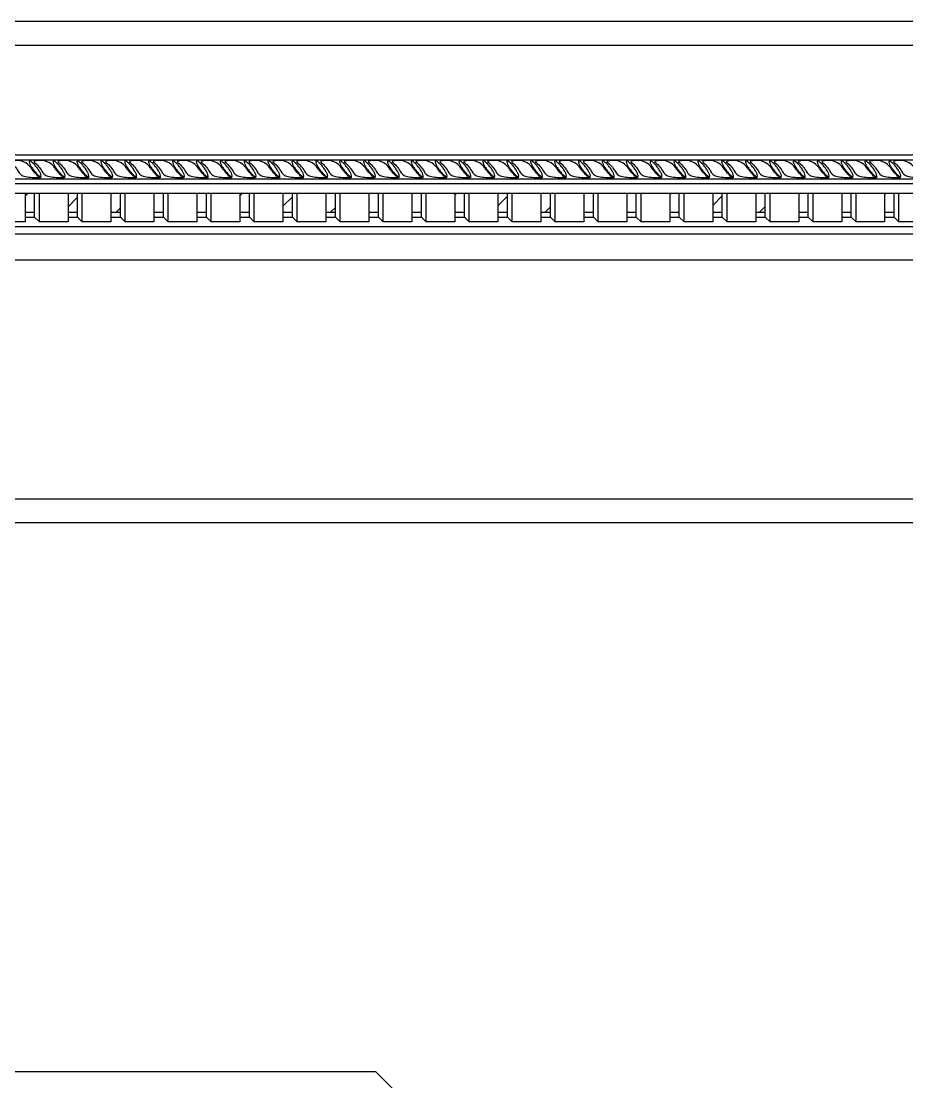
# Model space of a CAD drawing. Header units: metres. Extents: x 6109 to 10009, y 6120 to 9320.
# Drawn here: x 8414.7 to 8785.5, y 8876 to 9320.2 of the extents above; entities that cross this region are included whole.
import ezdxf

# ---------------------------------------------------------------- set-up
doc = ezdxf.new("R2010")
doc.units = ezdxf.units.M
doc.layers.add('3', color=3, linetype='Continuous')
doc.layers.add('4', color=4, linetype='Continuous')

msp = doc.modelspace()

# ---------------------------------------------------------------- hatches: boundary and pattern name
at = {"layer": '3'}
h = msp.add_hatch(dxfattribs=at)
h.set_pattern_fill('ANSI31', scale=5)
h.paths.add_polyline_path([(8420.27, 9248.21), (8416.27, 9248.21), (8416.27, 9240.21), (8420.27, 9240.21)])
h = msp.add_hatch(dxfattribs=at)
h.set_pattern_fill('ANSI31', scale=5)
h.paths.add_polyline_path([(8438.27, 9248.21), (8434.27, 9248.21), (8434.27, 9240.21), (8438.27, 9240.21)])
h = msp.add_hatch(dxfattribs=at)
h.set_pattern_fill('ANSI31', scale=5)
h.paths.add_polyline_path([(8456.27, 9248.21), (8452.27, 9248.21), (8452.27, 9240.21), (8456.27, 9240.21)])
h = msp.add_hatch(dxfattribs=at)
h.set_pattern_fill('ANSI31', scale=5)
h.paths.add_polyline_path([(8474.27, 9248.21), (8470.27, 9248.21), (8470.27, 9240.21), (8474.27, 9240.21)])
h = msp.add_hatch(dxfattribs=at)
h.set_pattern_fill('ANSI31', scale=5)
h.paths.add_polyline_path([(8492.27, 9248.21), (8488.27, 9248.21), (8488.27, 9240.21), (8492.27, 9240.21)])
h = msp.add_hatch(dxfattribs=at)
h.set_pattern_fill('ANSI31', scale=5)
h.paths.add_polyline_path([(8510.27, 9248.21), (8506.27, 9248.21), (8506.27, 9240.21), (8510.27, 9240.21)])
h = msp.add_hatch(dxfattribs=at)
h.set_pattern_fill('ANSI31', scale=5)
h.paths.add_polyline_path([(8528.27, 9248.21), (8524.27, 9248.21), (8524.27, 9240.21), (8528.27, 9240.21)])
h = msp.add_hatch(dxfattribs=at)
h.set_pattern_fill('ANSI31', scale=5)
h.paths.add_polyline_path([(8546.27, 9248.21), (8542.27, 9248.21), (8542.27, 9240.21), (8546.27, 9240.21)])
h = msp.add_hatch(dxfattribs=at)
h.set_pattern_fill('ANSI31', scale=5)
h.paths.add_polyline_path([(8564.27, 9248.21), (8560.27, 9248.21), (8560.27, 9240.21), (8564.27, 9240.21)])
h = msp.add_hatch(dxfattribs=at)
h.set_pattern_fill('ANSI31', scale=5)
h.paths.add_polyline_path([(8582.27, 9248.21), (8578.27, 9248.21), (8578.27, 9240.21), (8582.27, 9240.21)])
h = msp.add_hatch(dxfattribs=at)
h.set_pattern_fill('ANSI31', scale=5)
h.paths.add_polyline_path([(8600.27, 9248.21), (8596.27, 9248.21), (8596.27, 9240.21), (8600.27, 9240.21)])
h = msp.add_hatch(dxfattribs=at)
h.set_pattern_fill('ANSI31', scale=5)
h.paths.add_polyline_path([(8618.27, 9248.21), (8614.27, 9248.21), (8614.27, 9240.21), (8618.27, 9240.21)])
h = msp.add_hatch(dxfattribs=at)
h.set_pattern_fill('ANSI31', scale=5)
h.paths.add_polyline_path([(8636.27, 9248.21), (8632.27, 9248.21), (8632.27, 9240.21), (8636.27, 9240.21)])
h = msp.add_hatch(dxfattribs=at)
h.set_pattern_fill('ANSI31', scale=5)
h.paths.add_polyline_path([(8654.27, 9248.21), (8650.27, 9248.21), (8650.27, 9240.21), (8654.27, 9240.21)])
h = msp.add_hatch(dxfattribs=at)
h.set_pattern_fill('ANSI31', scale=5)
h.paths.add_polyline_path([(8672.27, 9248.21), (8668.27, 9248.21), (8668.27, 9240.21), (8672.27, 9240.21)])
h = msp.add_hatch(dxfattribs=at)
h.set_pattern_fill('ANSI31', scale=5)
h.paths.add_polyline_path([(8690.27, 9248.21), (8686.27, 9248.21), (8686.27, 9240.21), (8690.27, 9240.21)])
h = msp.add_hatch(dxfattribs=at)
h.set_pattern_fill('ANSI31', scale=5)
h.paths.add_polyline_path([(8708.27, 9248.21), (8704.27, 9248.21), (8704.27, 9240.21), (8708.27, 9240.21)])
h = msp.add_hatch(dxfattribs=at)
h.set_pattern_fill('ANSI31', scale=5)
h.paths.add_polyline_path([(8726.27, 9248.21), (8722.27, 9248.21), (8722.27, 9240.21), (8726.27, 9240.21)])
h = msp.add_hatch(dxfattribs=at)
h.set_pattern_fill('ANSI31', scale=5)
h.paths.add_polyline_path([(8744.27, 9248.21), (8740.27, 9248.21), (8740.27, 9240.21), (8744.27, 9240.21)])
h = msp.add_hatch(dxfattribs=at)
h.set_pattern_fill('ANSI31', scale=5)
h.paths.add_polyline_path([(8762.27, 9248.21), (8758.27, 9248.21), (8758.27, 9240.21), (8762.27, 9240.21)])
h = msp.add_hatch(dxfattribs=at)
h.set_pattern_fill('ANSI31', scale=5)
h.paths.add_polyline_path([(8780.27, 9248.21), (8776.27, 9248.21), (8776.27, 9240.21), (8780.27, 9240.21)])

# ---------------------------------------------------------------- linework, layer by layer
for p, q in [((6185.02, 9310.21), (9933.02, 9310.21)), ((6143.02, 9262.21), (9975.02, 9262.21)), ((6145.02, 9264.21), (9973.02, 9264.21)), ((6137.02, 9252.21), (9981.02, 9252.21)), ((6139.02, 9254.21), (9975.02, 9254.21)), ((6137.02, 9248.21), (9981.02, 9248.21)), ((8422.27, 9236.21), (8422.27, 9248.21)), ((8440.27, 9236.21), (8440.27, 9248.21)), ((8458.27, 9236.21), (8458.27, 9248.21)), ((8476.27, 9236.21), (8476.27, 9248.21)), ((8494.27, 9236.21), (8494.27, 9248.21)), ((8512.27, 9236.21), (8512.27, 9248.21)), ((8530.27, 9236.21), (8530.27, 9248.21)), ((8548.27, 9236.21), (8548.27, 9248.21)), ((8566.27, 9236.21), (8566.27, 9248.21)), ((8584.27, 9236.21), (8584.27, 9248.21)), ((8602.27, 9236.21), (8602.27, 9248.21)), ((8620.27, 9236.21), (8620.27, 9248.21)), ((8638.27, 9236.21), (8638.27, 9248.21)), ((8656.27, 9236.21), (8656.27, 9248.21)), ((8674.27, 9236.21), (8674.27, 9248.21)), ((8692.27, 9236.21), (8692.27, 9248.21)), ((8710.27, 9236.21), (8710.27, 9248.21)), ((8728.27, 9236.21), (8728.27, 9248.21)), ((8746.27, 9236.21), (8746.27, 9248.21)), ((8764.27, 9236.21), (8764.27, 9248.21)), ((8782.27, 9236.21), (8782.27, 9248.21)), ((8416.27, 9240.21), (8420.27, 9240.21)), ((8434.27, 9240.21), (8438.27, 9240.21)), ((8452.27, 9240.21), (8456.27, 9240.21)), ((8470.27, 9240.21), (8474.27, 9240.21)), ((8488.27, 9240.21), (8492.27, 9240.21)), ((8506.27, 9240.21), (8510.27, 9240.21)), ((8524.27, 9240.21), (8528.27, 9240.21)), ((8542.27, 9240.21), (8546.27, 9240.21)), ((8560.27, 9240.21), (8564.27, 9240.21)), ((8578.27, 9240.21), (8582.27, 9240.21)), ((8596.27, 9240.21), (8600.27, 9240.21)), ((8614.27, 9240.21), (8618.27, 9240.21)), ((8632.27, 9240.21), (8636.27, 9240.21)), ((8650.27, 9240.21), (8654.27, 9240.21)), ((8668.27, 9240.21), (8672.27, 9240.21)), ((8686.27, 9240.21), (8690.27, 9240.21)), ((8704.27, 9240.21), (8708.27, 9240.21)), ((8722.27, 9240.21), (8726.27, 9240.21)), ((8740.27, 9240.21), (8744.27, 9240.21)), ((8758.27, 9240.21), (8762.27, 9240.21)), ((8776.27, 9240.21), (8780.27, 9240.21)), ((8416.27, 9238.21), (8420.27, 9238.21)), ((8434.27, 9238.21), (8438.27, 9238.21)), ((8452.27, 9238.21), (8456.27, 9238.21)), ((8470.27, 9238.21), (8474.27, 9238.21)), ((8488.27, 9238.21), (8492.27, 9238.21)), ((8506.27, 9238.21), (8510.27, 9238.21)), ((8524.27, 9238.21), (8528.27, 9238.21)), ((8542.27, 9238.21), (8546.27, 9238.21)), ((8560.27, 9238.21), (8564.27, 9238.21)), ((8578.27, 9238.21), (8582.27, 9238.21)), ((8596.27, 9238.21), (8600.27, 9238.21)), ((8614.27, 9238.21), (8618.27, 9238.21)), ((8632.27, 9238.21), (8636.27, 9238.21)), ((8650.27, 9238.21), (8654.27, 9238.21)), ((8668.27, 9238.21), (8672.27, 9238.21)), ((8686.27, 9238.21), (8690.27, 9238.21)), ((8704.27, 9238.21), (8708.27, 9238.21)), ((8722.27, 9238.21), (8726.27, 9238.21)), ((8740.27, 9238.21), (8744.27, 9238.21)), ((8758.27, 9238.21), (8762.27, 9238.21)), ((8776.27, 9238.21), (8780.27, 9238.21)), ((6121.02, 9231.21), (9997.02, 9231.21)), ((6125.02, 9234.21), (9993.02, 9234.21))]:
    msp.add_line(p, q, dxfattribs=at)
for points in [[(8409.95, 9261.36, -0.08), (8413.37, 9257.45, 0.25), (8415.78, 9255.37, 0.08), (8421.45, 9254.76, 0.15), (8423.08, 9254.96, -0.34), (8421.32, 9255.77, -0.05), (8418.35, 9259.36, 0.31), (8409.99, 9261.44, 0.31)], [(8419.95, 9261.36, -0.08), (8423.37, 9257.45, 0.25), (8425.78, 9255.37, 0.08), (8431.45, 9254.76, 0.15), (8433.08, 9254.96, -0.34), (8431.32, 9255.77, -0.05), (8428.35, 9259.36, 0.31), (8419.99, 9261.44, 0.31)], [(8429.95, 9261.36, -0.08), (8433.37, 9257.45, 0.25), (8435.78, 9255.37, 0.08), (8441.45, 9254.76, 0.15), (8443.08, 9254.96, -0.34), (8441.32, 9255.77, -0.05), (8438.35, 9259.36, 0.31), (8429.99, 9261.44, 0.31)], [(8439.95, 9261.36, -0.08), (8443.37, 9257.45, 0.25), (8445.78, 9255.37, 0.08), (8451.45, 9254.76, 0.15), (8453.08, 9254.96, -0.34), (8451.32, 9255.77, -0.05), (8448.35, 9259.36, 0.31), (8439.99, 9261.44, 0.31)], [(8449.95, 9261.36, -0.08), (8453.37, 9257.45, 0.25), (8455.78, 9255.37, 0.08), (8461.45, 9254.76, 0.15), (8463.08, 9254.96, -0.34), (8461.32, 9255.77, -0.05), (8458.35, 9259.36, 0.31), (8449.99, 9261.44, 0.31)], [(8459.95, 9261.36, -0.08), (8463.37, 9257.45, 0.25), (8465.78, 9255.37, 0.08), (8471.45, 9254.76, 0.15), (8473.08, 9254.96, -0.34), (8471.32, 9255.77, -0.05), (8468.35, 9259.36, 0.31), (8459.99, 9261.44, 0.31)], [(8469.95, 9261.36, -0.08), (8473.37, 9257.45, 0.25), (8475.78, 9255.37, 0.08), (8481.45, 9254.76, 0.15), (8483.08, 9254.96, -0.34), (8481.32, 9255.77, -0.05), (8478.35, 9259.36, 0.31), (8469.99, 9261.44, 0.31)], [(8479.95, 9261.36, -0.08), (8483.37, 9257.45, 0.25), (8485.78, 9255.37, 0.08), (8491.45, 9254.76, 0.15), (8493.08, 9254.96, -0.34), (8491.32, 9255.77, -0.05), (8488.35, 9259.36, 0.31), (8479.99, 9261.44, 0.31)], [(8489.95, 9261.36, -0.08), (8493.37, 9257.45, 0.25), (8495.78, 9255.37, 0.08), (8501.45, 9254.76, 0.15), (8503.08, 9254.96, -0.34), (8501.32, 9255.77, -0.05), (8498.35, 9259.36, 0.31), (8489.99, 9261.44, 0.31)], [(8499.95, 9261.36, -0.08), (8503.37, 9257.45, 0.25), (8505.78, 9255.37, 0.08), (8511.45, 9254.76, 0.15), (8513.08, 9254.96, -0.34), (8511.32, 9255.77, -0.05), (8508.35, 9259.36, 0.31), (8499.99, 9261.44, 0.31)], [(8509.95, 9261.36, -0.08), (8513.37, 9257.45, 0.25), (8515.78, 9255.37, 0.08), (8521.45, 9254.76, 0.15), (8523.08, 9254.96, -0.34), (8521.32, 9255.77, -0.05), (8518.35, 9259.36, 0.31), (8509.99, 9261.44, 0.31)], [(8519.95, 9261.36, -0.08), (8523.37, 9257.45, 0.25), (8525.78, 9255.37, 0.08), (8531.45, 9254.76, 0.15), (8533.08, 9254.96, -0.34), (8531.32, 9255.77, -0.05), (8528.35, 9259.36, 0.31), (8519.99, 9261.44, 0.31)], [(8529.95, 9261.36, -0.08), (8533.37, 9257.45, 0.25), (8535.78, 9255.37, 0.08), (8541.45, 9254.76, 0.15), (8543.08, 9254.96, -0.34), (8541.32, 9255.77, -0.05), (8538.35, 9259.36, 0.31), (8529.99, 9261.44, 0.31)], [(8539.95, 9261.36, -0.08), (8543.37, 9257.45, 0.25), (8545.78, 9255.37, 0.08), (8551.45, 9254.76, 0.15), (8553.08, 9254.96, -0.34), (8551.32, 9255.77, -0.05), (8548.35, 9259.36, 0.31), (8539.99, 9261.44, 0.31)], [(8549.95, 9261.36, -0.08), (8553.37, 9257.45, 0.25), (8555.78, 9255.37, 0.08), (8561.45, 9254.76, 0.15), (8563.08, 9254.96, -0.34), (8561.32, 9255.77, -0.05), (8558.35, 9259.36, 0.31), (8549.99, 9261.44, 0.31)], [(8559.95, 9261.36, -0.08), (8563.37, 9257.45, 0.25), (8565.78, 9255.37, 0.08), (8571.45, 9254.76, 0.15), (8573.08, 9254.96, -0.34), (8571.32, 9255.77, -0.05), (8568.35, 9259.36, 0.31), (8559.99, 9261.44, 0.31)], [(8569.95, 9261.36, -0.08), (8573.37, 9257.45, 0.25), (8575.78, 9255.37, 0.08), (8581.45, 9254.76, 0.15), (8583.08, 9254.96, -0.34), (8581.32, 9255.77, -0.05), (8578.35, 9259.36, 0.31), (8569.99, 9261.44, 0.31)], [(8579.95, 9261.36, -0.08), (8583.37, 9257.45, 0.25), (8585.78, 9255.37, 0.08), (8591.45, 9254.76, 0.15), (8593.08, 9254.96, -0.34), (8591.32, 9255.77, -0.05), (8588.35, 9259.36, 0.31), (8579.99, 9261.44, 0.31)], [(8589.95, 9261.36, -0.08), (8593.37, 9257.45, 0.25), (8595.78, 9255.37, 0.08), (8601.45, 9254.76, 0.15), (8603.08, 9254.96, -0.34), (8601.32, 9255.77, -0.05), (8598.35, 9259.36, 0.31), (8589.99, 9261.44, 0.31)], [(8599.95, 9261.36, -0.08), (8603.37, 9257.45, 0.25), (8605.78, 9255.37, 0.08), (8611.45, 9254.76, 0.15), (8613.08, 9254.96, -0.34), (8611.32, 9255.77, -0.05), (8608.35, 9259.36, 0.31), (8599.99, 9261.44, 0.31)], [(8609.95, 9261.36, -0.08), (8613.37, 9257.45, 0.25), (8615.78, 9255.37, 0.08), (8621.45, 9254.76, 0.15), (8623.08, 9254.96, -0.34), (8621.32, 9255.77, -0.05), (8618.35, 9259.36, 0.31), (8609.99, 9261.44, 0.31)], [(8619.95, 9261.36, -0.08), (8623.37, 9257.45, 0.25), (8625.78, 9255.37, 0.08), (8631.45, 9254.76, 0.15), (8633.08, 9254.96, -0.34), (8631.32, 9255.77, -0.05), (8628.35, 9259.36, 0.31), (8619.99, 9261.44, 0.31)], [(8629.95, 9261.36, -0.08), (8633.37, 9257.45, 0.25), (8635.78, 9255.37, 0.08), (8641.45, 9254.76, 0.15), (8643.08, 9254.96, -0.34), (8641.32, 9255.77, -0.05), (8638.35, 9259.36, 0.31), (8629.99, 9261.44, 0.31)], [(8639.95, 9261.36, -0.08), (8643.37, 9257.45, 0.25), (8645.78, 9255.37, 0.08), (8651.45, 9254.76, 0.15), (8653.08, 9254.96, -0.34), (8651.32, 9255.77, -0.05), (8648.35, 9259.36, 0.31), (8639.99, 9261.44, 0.31)], [(8649.95, 9261.36, -0.08), (8653.37, 9257.45, 0.25), (8655.78, 9255.37, 0.08), (8661.45, 9254.76, 0.15), (8663.08, 9254.96, -0.34), (8661.32, 9255.77, -0.05), (8658.35, 9259.36, 0.31), (8649.99, 9261.44, 0.31)], [(8659.95, 9261.36, -0.08), (8663.37, 9257.45, 0.25), (8665.78, 9255.37, 0.08), (8671.45, 9254.76, 0.15), (8673.08, 9254.96, -0.34), (8671.32, 9255.77, -0.05), (8668.35, 9259.36, 0.31), (8659.99, 9261.44, 0.31)], [(8669.95, 9261.36, -0.08), (8673.37, 9257.45, 0.25), (8675.78, 9255.37, 0.08), (8681.45, 9254.76, 0.15), (8683.08, 9254.96, -0.34), (8681.32, 9255.77, -0.05), (8678.35, 9259.36, 0.31), (8669.99, 9261.44, 0.31)], [(8679.95, 9261.36, -0.08), (8683.37, 9257.45, 0.25), (8685.78, 9255.37, 0.08), (8691.45, 9254.76, 0.15), (8693.08, 9254.96, -0.34), (8691.32, 9255.77, -0.05), (8688.35, 9259.36, 0.31), (8679.99, 9261.44, 0.31)], [(8689.95, 9261.36, -0.08), (8693.37, 9257.45, 0.25), (8695.78, 9255.37, 0.08), (8701.45, 9254.76, 0.15), (8703.08, 9254.96, -0.34), (8701.32, 9255.77, -0.05), (8698.35, 9259.36, 0.31), (8689.99, 9261.44, 0.31)], [(8699.95, 9261.36, -0.08), (8703.37, 9257.45, 0.25), (8705.78, 9255.37, 0.08), (8711.45, 9254.76, 0.15), (8713.08, 9254.96, -0.34), (8711.32, 9255.77, -0.05), (8708.35, 9259.36, 0.31), (8699.99, 9261.44, 0.31)], [(8709.95, 9261.36, -0.08), (8713.37, 9257.45, 0.25), (8715.78, 9255.37, 0.08), (8721.45, 9254.76, 0.15), (8723.08, 9254.96, -0.34), (8721.32, 9255.77, -0.05), (8718.35, 9259.36, 0.31), (8709.99, 9261.44, 0.31)], [(8719.95, 9261.36, -0.08), (8723.37, 9257.45, 0.25), (8725.78, 9255.37, 0.08), (8731.45, 9254.76, 0.15), (8733.08, 9254.96, -0.34), (8731.32, 9255.77, -0.05), (8728.35, 9259.36, 0.31), (8719.99, 9261.44, 0.31)], [(8729.95, 9261.36, -0.08), (8733.37, 9257.45, 0.25), (8735.78, 9255.37, 0.08), (8741.45, 9254.76, 0.15), (8743.08, 9254.96, -0.34), (8741.32, 9255.77, -0.05), (8738.35, 9259.36, 0.31), (8729.99, 9261.44, 0.31)], [(8739.95, 9261.36, -0.08), (8743.37, 9257.45, 0.25), (8745.78, 9255.37, 0.08), (8751.45, 9254.76, 0.15), (8753.08, 9254.96, -0.34), (8751.32, 9255.77, -0.05), (8748.35, 9259.36, 0.31), (8739.99, 9261.44, 0.31)], [(8749.95, 9261.36, -0.08), (8753.37, 9257.45, 0.25), (8755.78, 9255.37, 0.08), (8761.45, 9254.76, 0.15), (8763.08, 9254.96, -0.34), (8761.32, 9255.77, -0.05), (8758.35, 9259.36, 0.31), (8749.99, 9261.44, 0.31)], [(8759.95, 9261.36, -0.08), (8763.37, 9257.45, 0.25), (8765.78, 9255.37, 0.08), (8771.45, 9254.76, 0.15), (8773.08, 9254.96, -0.34), (8771.32, 9255.77, -0.05), (8768.35, 9259.36, 0.31), (8759.99, 9261.44, 0.31)], [(8769.95, 9261.36, -0.08), (8773.37, 9257.45, 0.25), (8775.78, 9255.37, 0.08), (8781.45, 9254.76, 0.15), (8783.08, 9254.96, -0.34), (8781.32, 9255.77, -0.05), (8778.35, 9259.36, 0.31), (8769.99, 9261.44, 0.31)], [(8779.95, 9261.36, -0.08), (8783.37, 9257.45, 0.25), (8785.78, 9255.37, 0.08), (8791.45, 9254.76, 0.15), (8793.08, 9254.96, -0.34), (8791.32, 9255.77, -0.05), (8788.35, 9259.36, 0.31), (8779.99, 9261.44, 0.31)]]:
    msp.add_lwpolyline(points, format="xyb", dxfattribs=at)
for points in [[(8422.91, 9255.2, 0.28), (8423.02, 9255.46, 0.07), (8422.69, 9256.51, 0.03), (8422.13, 9257.57, 0.02), (8421.19, 9258.94, 0.02), (8420.14, 9260.22, 0.03), (8419.29, 9261.06, 0.07), (8418.38, 9261.67, 0.28), (8418.1, 9261.64, 0.28), (8418, 9261.38, 0.07), (8418.32, 9260.34, 0.03), (8418.89, 9259.28, 0.02), (8419.82, 9257.91, 0.02), (8420.87, 9256.63, 0.03), (8421.72, 9255.78, 0.07), (8422.64, 9255.18, 0.28)], [(8432.91, 9255.2, 0.28), (8433.02, 9255.46, 0.07), (8432.69, 9256.51, 0.03), (8432.13, 9257.57, 0.02), (8431.19, 9258.94, 0.02), (8430.14, 9260.22, 0.03), (8429.29, 9261.06, 0.07), (8428.38, 9261.67, 0.28), (8428.1, 9261.64, 0.28), (8428, 9261.38, 0.07), (8428.32, 9260.34, 0.03), (8428.89, 9259.28, 0.02), (8429.82, 9257.91, 0.02), (8430.87, 9256.63, 0.03), (8431.72, 9255.78, 0.07), (8432.64, 9255.18, 0.28)], [(8442.91, 9255.2, 0.28), (8443.02, 9255.46, 0.07), (8442.69, 9256.51, 0.03), (8442.13, 9257.57, 0.02), (8441.19, 9258.94, 0.02), (8440.14, 9260.22, 0.03), (8439.29, 9261.06, 0.07), (8438.38, 9261.67, 0.28), (8438.1, 9261.64, 0.28), (8438, 9261.38, 0.07), (8438.32, 9260.34, 0.03), (8438.89, 9259.28, 0.02), (8439.82, 9257.91, 0.02), (8440.87, 9256.63, 0.03), (8441.72, 9255.78, 0.07), (8442.64, 9255.18, 0.28)], [(8452.91, 9255.2, 0.28), (8453.02, 9255.46, 0.07), (8452.69, 9256.51, 0.03), (8452.13, 9257.57, 0.02), (8451.19, 9258.94, 0.02), (8450.14, 9260.22, 0.03), (8449.29, 9261.06, 0.07), (8448.38, 9261.67, 0.28), (8448.1, 9261.64, 0.28), (8448, 9261.38, 0.07), (8448.32, 9260.34, 0.03), (8448.89, 9259.28, 0.02), (8449.82, 9257.91, 0.02), (8450.87, 9256.63, 0.03), (8451.72, 9255.78, 0.07), (8452.64, 9255.18, 0.28)], [(8462.91, 9255.2, 0.28), (8463.02, 9255.46, 0.07), (8462.69, 9256.51, 0.03), (8462.13, 9257.57, 0.02), (8461.19, 9258.94, 0.02), (8460.14, 9260.22, 0.03), (8459.29, 9261.06, 0.07), (8458.38, 9261.67, 0.28), (8458.1, 9261.64, 0.28), (8458, 9261.38, 0.07), (8458.32, 9260.34, 0.03), (8458.89, 9259.28, 0.02), (8459.82, 9257.91, 0.02), (8460.87, 9256.63, 0.03), (8461.72, 9255.78, 0.07), (8462.64, 9255.18, 0.28)], [(8472.91, 9255.2, 0.28), (8473.02, 9255.46, 0.07), (8472.69, 9256.51, 0.03), (8472.13, 9257.57, 0.02), (8471.19, 9258.94, 0.02), (8470.14, 9260.22, 0.03), (8469.29, 9261.06, 0.07), (8468.38, 9261.67, 0.28), (8468.1, 9261.64, 0.28), (8468, 9261.38, 0.07), (8468.32, 9260.34, 0.03), (8468.89, 9259.28, 0.02), (8469.82, 9257.91, 0.02), (8470.87, 9256.63, 0.03), (8471.72, 9255.78, 0.07), (8472.64, 9255.18, 0.28)], [(8482.91, 9255.2, 0.28), (8483.02, 9255.46, 0.07), (8482.69, 9256.51, 0.03), (8482.13, 9257.57, 0.02), (8481.19, 9258.94, 0.02), (8480.14, 9260.22, 0.03), (8479.29, 9261.06, 0.07), (8478.38, 9261.67, 0.28), (8478.1, 9261.64, 0.28), (8478, 9261.38, 0.07), (8478.32, 9260.34, 0.03), (8478.89, 9259.28, 0.02), (8479.82, 9257.91, 0.02), (8480.87, 9256.63, 0.03), (8481.72, 9255.78, 0.07), (8482.64, 9255.18, 0.28)], [(8492.91, 9255.2, 0.28), (8493.02, 9255.46, 0.07), (8492.69, 9256.51, 0.03), (8492.13, 9257.57, 0.02), (8491.19, 9258.94, 0.02), (8490.14, 9260.22, 0.03), (8489.29, 9261.06, 0.07), (8488.38, 9261.67, 0.28), (8488.1, 9261.64, 0.28), (8488, 9261.38, 0.07), (8488.32, 9260.34, 0.03), (8488.89, 9259.28, 0.02), (8489.82, 9257.91, 0.02), (8490.87, 9256.63, 0.03), (8491.72, 9255.78, 0.07), (8492.64, 9255.18, 0.28)], [(8502.91, 9255.2, 0.28), (8503.02, 9255.46, 0.07), (8502.69, 9256.51, 0.03), (8502.13, 9257.57, 0.02), (8501.19, 9258.94, 0.02), (8500.14, 9260.22, 0.03), (8499.29, 9261.06, 0.07), (8498.38, 9261.67, 0.28), (8498.1, 9261.64, 0.28), (8498, 9261.38, 0.07), (8498.32, 9260.34, 0.03), (8498.89, 9259.28, 0.02), (8499.82, 9257.91, 0.02), (8500.87, 9256.63, 0.03), (8501.72, 9255.78, 0.07), (8502.64, 9255.18, 0.28)], [(8512.91, 9255.2, 0.28), (8513.02, 9255.46, 0.07), (8512.69, 9256.51, 0.03), (8512.13, 9257.57, 0.02), (8511.19, 9258.94, 0.02), (8510.14, 9260.22, 0.03), (8509.29, 9261.06, 0.07), (8508.38, 9261.67, 0.28), (8508.1, 9261.64, 0.28), (8508, 9261.38, 0.07), (8508.32, 9260.34, 0.03), (8508.89, 9259.28, 0.02), (8509.82, 9257.91, 0.02), (8510.87, 9256.63, 0.03), (8511.72, 9255.78, 0.07), (8512.64, 9255.18, 0.28)], [(8522.91, 9255.2, 0.28), (8523.02, 9255.46, 0.07), (8522.69, 9256.51, 0.03), (8522.13, 9257.57, 0.02), (8521.19, 9258.94, 0.02), (8520.14, 9260.22, 0.03), (8519.29, 9261.06, 0.07), (8518.38, 9261.67, 0.28), (8518.1, 9261.64, 0.28), (8518, 9261.38, 0.07), (8518.32, 9260.34, 0.03), (8518.89, 9259.28, 0.02), (8519.82, 9257.91, 0.02), (8520.87, 9256.63, 0.03), (8521.72, 9255.78, 0.07), (8522.64, 9255.18, 0.28)], [(8532.91, 9255.2, 0.28), (8533.02, 9255.46, 0.07), (8532.69, 9256.51, 0.03), (8532.13, 9257.57, 0.02), (8531.19, 9258.94, 0.02), (8530.14, 9260.22, 0.03), (8529.29, 9261.06, 0.07), (8528.38, 9261.67, 0.28), (8528.1, 9261.64, 0.28), (8528, 9261.38, 0.07), (8528.32, 9260.34, 0.03), (8528.89, 9259.28, 0.02), (8529.82, 9257.91, 0.02), (8530.87, 9256.63, 0.03), (8531.72, 9255.78, 0.07), (8532.64, 9255.18, 0.28)], [(8542.91, 9255.2, 0.28), (8543.02, 9255.46, 0.07), (8542.69, 9256.51, 0.03), (8542.13, 9257.57, 0.02), (8541.19, 9258.94, 0.02), (8540.14, 9260.22, 0.03), (8539.29, 9261.06, 0.07), (8538.38, 9261.67, 0.28), (8538.1, 9261.64, 0.28), (8538, 9261.38, 0.07), (8538.32, 9260.34, 0.03), (8538.89, 9259.28, 0.02), (8539.82, 9257.91, 0.02), (8540.87, 9256.63, 0.03), (8541.72, 9255.78, 0.07), (8542.64, 9255.18, 0.28)], [(8552.91, 9255.2, 0.28), (8553.02, 9255.46, 0.07), (8552.69, 9256.51, 0.03), (8552.13, 9257.57, 0.02), (8551.19, 9258.94, 0.02), (8550.14, 9260.22, 0.03), (8549.29, 9261.06, 0.07), (8548.38, 9261.67, 0.28), (8548.1, 9261.64, 0.28), (8548, 9261.38, 0.07), (8548.32, 9260.34, 0.03), (8548.89, 9259.28, 0.02), (8549.82, 9257.91, 0.02), (8550.87, 9256.63, 0.03), (8551.72, 9255.78, 0.07), (8552.64, 9255.18, 0.28)], [(8562.91, 9255.2, 0.28), (8563.02, 9255.46, 0.07), (8562.69, 9256.51, 0.03), (8562.13, 9257.57, 0.02), (8561.19, 9258.94, 0.02), (8560.14, 9260.22, 0.03), (8559.29, 9261.06, 0.07), (8558.38, 9261.67, 0.28), (8558.1, 9261.64, 0.28), (8558, 9261.38, 0.07), (8558.32, 9260.34, 0.03), (8558.89, 9259.28, 0.02), (8559.82, 9257.91, 0.02), (8560.87, 9256.63, 0.03), (8561.72, 9255.78, 0.07), (8562.64, 9255.18, 0.28)], [(8572.91, 9255.2, 0.28), (8573.02, 9255.46, 0.07), (8572.69, 9256.51, 0.03), (8572.13, 9257.57, 0.02), (8571.19, 9258.94, 0.02), (8570.14, 9260.22, 0.03), (8569.29, 9261.06, 0.07), (8568.38, 9261.67, 0.28), (8568.1, 9261.64, 0.28), (8568, 9261.38, 0.07), (8568.32, 9260.34, 0.03), (8568.89, 9259.28, 0.02), (8569.82, 9257.91, 0.02), (8570.87, 9256.63, 0.03), (8571.72, 9255.78, 0.07), (8572.64, 9255.18, 0.28)], [(8582.91, 9255.2, 0.28), (8583.02, 9255.46, 0.07), (8582.69, 9256.51, 0.03), (8582.13, 9257.57, 0.02), (8581.19, 9258.94, 0.02), (8580.14, 9260.22, 0.03), (8579.29, 9261.06, 0.07), (8578.38, 9261.67, 0.28), (8578.1, 9261.64, 0.28), (8578, 9261.38, 0.07), (8578.32, 9260.34, 0.03), (8578.89, 9259.28, 0.02), (8579.82, 9257.91, 0.02), (8580.87, 9256.63, 0.03), (8581.72, 9255.78, 0.07), (8582.64, 9255.18, 0.28)], [(8592.91, 9255.2, 0.28), (8593.02, 9255.46, 0.07), (8592.69, 9256.51, 0.03), (8592.13, 9257.57, 0.02), (8591.19, 9258.94, 0.02), (8590.14, 9260.22, 0.03), (8589.29, 9261.06, 0.07), (8588.38, 9261.67, 0.28), (8588.1, 9261.64, 0.28), (8588, 9261.38, 0.07), (8588.32, 9260.34, 0.03), (8588.89, 9259.28, 0.02), (8589.82, 9257.91, 0.02), (8590.87, 9256.63, 0.03), (8591.72, 9255.78, 0.07), (8592.64, 9255.18, 0.28)], [(8602.91, 9255.2, 0.28), (8603.02, 9255.46, 0.07), (8602.69, 9256.51, 0.03), (8602.13, 9257.57, 0.02), (8601.19, 9258.94, 0.02), (8600.14, 9260.22, 0.03), (8599.29, 9261.06, 0.07), (8598.38, 9261.67, 0.28), (8598.1, 9261.64, 0.28), (8598, 9261.38, 0.07), (8598.32, 9260.34, 0.03), (8598.89, 9259.28, 0.02), (8599.82, 9257.91, 0.02), (8600.87, 9256.63, 0.03), (8601.72, 9255.78, 0.07), (8602.64, 9255.18, 0.28)], [(8612.91, 9255.2, 0.28), (8613.02, 9255.46, 0.07), (8612.69, 9256.51, 0.03), (8612.13, 9257.57, 0.02), (8611.19, 9258.94, 0.02), (8610.14, 9260.22, 0.03), (8609.29, 9261.06, 0.07), (8608.38, 9261.67, 0.28), (8608.1, 9261.64, 0.28), (8608, 9261.38, 0.07), (8608.32, 9260.34, 0.03), (8608.89, 9259.28, 0.02), (8609.82, 9257.91, 0.02), (8610.87, 9256.63, 0.03), (8611.72, 9255.78, 0.07), (8612.64, 9255.18, 0.28)], [(8622.91, 9255.2, 0.28), (8623.02, 9255.46, 0.07), (8622.69, 9256.51, 0.03), (8622.13, 9257.57, 0.02), (8621.19, 9258.94, 0.02), (8620.14, 9260.22, 0.03), (8619.29, 9261.06, 0.07), (8618.38, 9261.67, 0.28), (8618.1, 9261.64, 0.28), (8618, 9261.38, 0.07), (8618.32, 9260.34, 0.03), (8618.89, 9259.28, 0.02), (8619.82, 9257.91, 0.02), (8620.87, 9256.63, 0.03), (8621.72, 9255.78, 0.07), (8622.64, 9255.18, 0.28)], [(8632.91, 9255.2, 0.28), (8633.02, 9255.46, 0.07), (8632.69, 9256.51, 0.03), (8632.13, 9257.57, 0.02), (8631.19, 9258.94, 0.02), (8630.14, 9260.22, 0.03), (8629.29, 9261.06, 0.07), (8628.38, 9261.67, 0.28), (8628.1, 9261.64, 0.28), (8628, 9261.38, 0.07), (8628.32, 9260.34, 0.03), (8628.89, 9259.28, 0.02), (8629.82, 9257.91, 0.02), (8630.87, 9256.63, 0.03), (8631.72, 9255.78, 0.07), (8632.64, 9255.18, 0.28)], [(8642.91, 9255.2, 0.28), (8643.02, 9255.46, 0.07), (8642.69, 9256.51, 0.03), (8642.13, 9257.57, 0.02), (8641.19, 9258.94, 0.02), (8640.14, 9260.22, 0.03), (8639.29, 9261.06, 0.07), (8638.38, 9261.67, 0.28), (8638.1, 9261.64, 0.28), (8638, 9261.38, 0.07), (8638.32, 9260.34, 0.03), (8638.89, 9259.28, 0.02), (8639.82, 9257.91, 0.02), (8640.87, 9256.63, 0.03), (8641.72, 9255.78, 0.07), (8642.64, 9255.18, 0.28)], [(8652.91, 9255.2, 0.28), (8653.02, 9255.46, 0.07), (8652.69, 9256.51, 0.03), (8652.13, 9257.57, 0.02), (8651.19, 9258.94, 0.02), (8650.14, 9260.22, 0.03), (8649.29, 9261.06, 0.07), (8648.38, 9261.67, 0.28), (8648.1, 9261.64, 0.28), (8648, 9261.38, 0.07), (8648.32, 9260.34, 0.03), (8648.89, 9259.28, 0.02), (8649.82, 9257.91, 0.02), (8650.87, 9256.63, 0.03), (8651.72, 9255.78, 0.07), (8652.64, 9255.18, 0.28)], [(8662.91, 9255.2, 0.28), (8663.02, 9255.46, 0.07), (8662.69, 9256.51, 0.03), (8662.13, 9257.57, 0.02), (8661.19, 9258.94, 0.02), (8660.14, 9260.22, 0.03), (8659.29, 9261.06, 0.07), (8658.38, 9261.67, 0.28), (8658.1, 9261.64, 0.28), (8658, 9261.38, 0.07), (8658.32, 9260.34, 0.03), (8658.89, 9259.28, 0.02), (8659.82, 9257.91, 0.02), (8660.87, 9256.63, 0.03), (8661.72, 9255.78, 0.07), (8662.64, 9255.18, 0.28)], [(8672.91, 9255.2, 0.28), (8673.02, 9255.46, 0.07), (8672.69, 9256.51, 0.03), (8672.13, 9257.57, 0.02), (8671.19, 9258.94, 0.02), (8670.14, 9260.22, 0.03), (8669.29, 9261.06, 0.07), (8668.38, 9261.67, 0.28), (8668.1, 9261.64, 0.28), (8668, 9261.38, 0.07), (8668.32, 9260.34, 0.03), (8668.89, 9259.28, 0.02), (8669.82, 9257.91, 0.02), (8670.87, 9256.63, 0.03), (8671.72, 9255.78, 0.07), (8672.64, 9255.18, 0.28)], [(8682.91, 9255.2, 0.28), (8683.02, 9255.46, 0.07), (8682.69, 9256.51, 0.03), (8682.13, 9257.57, 0.02), (8681.19, 9258.94, 0.02), (8680.14, 9260.22, 0.03), (8679.29, 9261.06, 0.07), (8678.38, 9261.67, 0.28), (8678.1, 9261.64, 0.28), (8678, 9261.38, 0.07), (8678.32, 9260.34, 0.03), (8678.89, 9259.28, 0.02), (8679.82, 9257.91, 0.02), (8680.87, 9256.63, 0.03), (8681.72, 9255.78, 0.07), (8682.64, 9255.18, 0.28)], [(8692.91, 9255.2, 0.28), (8693.02, 9255.46, 0.07), (8692.69, 9256.51, 0.03), (8692.13, 9257.57, 0.02), (8691.19, 9258.94, 0.02), (8690.14, 9260.22, 0.03), (8689.29, 9261.06, 0.07), (8688.38, 9261.67, 0.28), (8688.1, 9261.64, 0.28), (8688, 9261.38, 0.07), (8688.32, 9260.34, 0.03), (8688.89, 9259.28, 0.02), (8689.82, 9257.91, 0.02), (8690.87, 9256.63, 0.03), (8691.72, 9255.78, 0.07), (8692.64, 9255.18, 0.28)], [(8702.91, 9255.2, 0.28), (8703.02, 9255.46, 0.07), (8702.69, 9256.51, 0.03), (8702.13, 9257.57, 0.02), (8701.19, 9258.94, 0.02), (8700.14, 9260.22, 0.03), (8699.29, 9261.06, 0.07), (8698.38, 9261.67, 0.28), (8698.1, 9261.64, 0.28), (8698, 9261.38, 0.07), (8698.32, 9260.34, 0.03), (8698.89, 9259.28, 0.02), (8699.82, 9257.91, 0.02), (8700.87, 9256.63, 0.03), (8701.72, 9255.78, 0.07), (8702.64, 9255.18, 0.28)], [(8712.91, 9255.2, 0.28), (8713.02, 9255.46, 0.07), (8712.69, 9256.51, 0.03), (8712.13, 9257.57, 0.02), (8711.19, 9258.94, 0.02), (8710.14, 9260.22, 0.03), (8709.29, 9261.06, 0.07), (8708.38, 9261.67, 0.28), (8708.1, 9261.64, 0.28), (8708, 9261.38, 0.07), (8708.32, 9260.34, 0.03), (8708.89, 9259.28, 0.02), (8709.82, 9257.91, 0.02), (8710.87, 9256.63, 0.03), (8711.72, 9255.78, 0.07), (8712.64, 9255.18, 0.28)], [(8722.91, 9255.2, 0.28), (8723.02, 9255.46, 0.07), (8722.69, 9256.51, 0.03), (8722.13, 9257.57, 0.02), (8721.19, 9258.94, 0.02), (8720.14, 9260.22, 0.03), (8719.29, 9261.06, 0.07), (8718.38, 9261.67, 0.28), (8718.1, 9261.64, 0.28), (8718, 9261.38, 0.07), (8718.32, 9260.34, 0.03), (8718.89, 9259.28, 0.02), (8719.82, 9257.91, 0.02), (8720.87, 9256.63, 0.03), (8721.72, 9255.78, 0.07), (8722.64, 9255.18, 0.28)], [(8732.91, 9255.2, 0.28), (8733.02, 9255.46, 0.07), (8732.69, 9256.51, 0.03), (8732.13, 9257.57, 0.02), (8731.19, 9258.94, 0.02), (8730.14, 9260.22, 0.03), (8729.29, 9261.06, 0.07), (8728.38, 9261.67, 0.28), (8728.1, 9261.64, 0.28), (8728, 9261.38, 0.07), (8728.32, 9260.34, 0.03), (8728.89, 9259.28, 0.02), (8729.82, 9257.91, 0.02), (8730.87, 9256.63, 0.03), (8731.72, 9255.78, 0.07), (8732.64, 9255.18, 0.28)], [(8742.91, 9255.2, 0.28), (8743.02, 9255.46, 0.07), (8742.69, 9256.51, 0.03), (8742.13, 9257.57, 0.02), (8741.19, 9258.94, 0.02), (8740.14, 9260.22, 0.03), (8739.29, 9261.06, 0.07), (8738.38, 9261.67, 0.28), (8738.1, 9261.64, 0.28), (8738, 9261.38, 0.07), (8738.32, 9260.34, 0.03), (8738.89, 9259.28, 0.02), (8739.82, 9257.91, 0.02), (8740.87, 9256.63, 0.03), (8741.72, 9255.78, 0.07), (8742.64, 9255.18, 0.28)], [(8752.91, 9255.2, 0.28), (8753.02, 9255.46, 0.07), (8752.69, 9256.51, 0.03), (8752.13, 9257.57, 0.02), (8751.19, 9258.94, 0.02), (8750.14, 9260.22, 0.03), (8749.29, 9261.06, 0.07), (8748.38, 9261.67, 0.28), (8748.1, 9261.64, 0.28), (8748, 9261.38, 0.07), (8748.32, 9260.34, 0.03), (8748.89, 9259.28, 0.02), (8749.82, 9257.91, 0.02), (8750.87, 9256.63, 0.03), (8751.72, 9255.78, 0.07), (8752.64, 9255.18, 0.28)], [(8762.91, 9255.2, 0.28), (8763.02, 9255.46, 0.07), (8762.69, 9256.51, 0.03), (8762.13, 9257.57, 0.02), (8761.19, 9258.94, 0.02), (8760.14, 9260.22, 0.03), (8759.29, 9261.06, 0.07), (8758.38, 9261.67, 0.28), (8758.1, 9261.64, 0.28), (8758, 9261.38, 0.07), (8758.32, 9260.34, 0.03), (8758.89, 9259.28, 0.02), (8759.82, 9257.91, 0.02), (8760.87, 9256.63, 0.03), (8761.72, 9255.78, 0.07), (8762.64, 9255.18, 0.28)], [(8772.91, 9255.2, 0.28), (8773.02, 9255.46, 0.07), (8772.69, 9256.51, 0.03), (8772.13, 9257.57, 0.02), (8771.19, 9258.94, 0.02), (8770.14, 9260.22, 0.03), (8769.29, 9261.06, 0.07), (8768.38, 9261.67, 0.28), (8768.1, 9261.64, 0.28), (8768, 9261.38, 0.07), (8768.32, 9260.34, 0.03), (8768.89, 9259.28, 0.02), (8769.82, 9257.91, 0.02), (8770.87, 9256.63, 0.03), (8771.72, 9255.78, 0.07), (8772.64, 9255.18, 0.28)], [(8782.91, 9255.2, 0.28), (8783.02, 9255.46, 0.07), (8782.69, 9256.51, 0.03), (8782.13, 9257.57, 0.02), (8781.19, 9258.94, 0.02), (8780.14, 9260.22, 0.03), (8779.29, 9261.06, 0.07), (8778.38, 9261.67, 0.28), (8778.1, 9261.64, 0.28), (8778, 9261.38, 0.07), (8778.32, 9260.34, 0.03), (8778.89, 9259.28, 0.02), (8779.82, 9257.91, 0.02), (8780.87, 9256.63, 0.03), (8781.72, 9255.78, 0.07), (8782.64, 9255.18, 0.28)]]:
    msp.add_lwpolyline(points, format="xyb", close=True, dxfattribs=at)
for points in [[(8416.27, 9248.21), (8416.27, 9236.21), (8404.27, 9236.21), (8402.27, 9238.21), (8402.27, 9248.21)], [(8434.27, 9248.21), (8434.27, 9236.21), (8422.27, 9236.21), (8420.27, 9238.21), (8420.27, 9248.21)], [(8452.27, 9248.21), (8452.27, 9236.21), (8440.27, 9236.21), (8438.27, 9238.21), (8438.27, 9248.21)], [(8470.27, 9248.21), (8470.27, 9236.21), (8458.27, 9236.21), (8456.27, 9238.21), (8456.27, 9248.21)], [(8488.27, 9248.21), (8488.27, 9236.21), (8476.27, 9236.21), (8474.27, 9238.21), (8474.27, 9248.21)], [(8506.27, 9248.21), (8506.27, 9236.21), (8494.27, 9236.21), (8492.27, 9238.21), (8492.27, 9248.21)], [(8524.27, 9248.21), (8524.27, 9236.21), (8512.27, 9236.21), (8510.27, 9238.21), (8510.27, 9248.21)], [(8542.27, 9248.21), (8542.27, 9236.21), (8530.27, 9236.21), (8528.27, 9238.21), (8528.27, 9248.21)], [(8560.27, 9248.21), (8560.27, 9236.21), (8548.27, 9236.21), (8546.27, 9238.21), (8546.27, 9248.21)], [(8578.27, 9248.21), (8578.27, 9236.21), (8566.27, 9236.21), (8564.27, 9238.21), (8564.27, 9248.21)], [(8596.27, 9248.21), (8596.27, 9236.21), (8584.27, 9236.21), (8582.27, 9238.21), (8582.27, 9248.21)], [(8614.27, 9248.21), (8614.27, 9236.21), (8602.27, 9236.21), (8600.27, 9238.21), (8600.27, 9248.21)], [(8632.27, 9248.21), (8632.27, 9236.21), (8620.27, 9236.21), (8618.27, 9238.21), (8618.27, 9248.21)], [(8650.27, 9248.21), (8650.27, 9236.21), (8638.27, 9236.21), (8636.27, 9238.21), (8636.27, 9248.21)], [(8668.27, 9248.21), (8668.27, 9236.21), (8656.27, 9236.21), (8654.27, 9238.21), (8654.27, 9248.21)], [(8686.27, 9248.21), (8686.27, 9236.21), (8674.27, 9236.21), (8672.27, 9238.21), (8672.27, 9248.21)], [(8704.27, 9248.21), (8704.27, 9236.21), (8692.27, 9236.21), (8690.27, 9238.21), (8690.27, 9248.21)], [(8722.27, 9248.21), (8722.27, 9236.21), (8710.27, 9236.21), (8708.27, 9238.21), (8708.27, 9248.21)], [(8740.27, 9248.21), (8740.27, 9236.21), (8728.27, 9236.21), (8726.27, 9238.21), (8726.27, 9248.21)], [(8758.27, 9248.21), (8758.27, 9236.21), (8746.27, 9236.21), (8744.27, 9238.21), (8744.27, 9248.21)], [(8776.27, 9248.21), (8776.27, 9236.21), (8764.27, 9236.21), (8762.27, 9238.21), (8762.27, 9248.21)], [(8794.27, 9248.21), (8794.27, 9236.21), (8782.27, 9236.21), (8780.27, 9238.21), (8780.27, 9248.21)]]:
    msp.add_lwpolyline(points, dxfattribs=at)
msp.add_lwpolyline([(6819.02, 8830.21), (6819.02, 9110.21), (9299.02, 9110.21), (9299.02, 8830.21), (8613.16, 8830.21), (8563.16, 8880.21), (7554.88, 8880.21), (7504.88, 8830.21)], close=True, dxfattribs=at)
at = {"layer": '4'}
for p, q in [((6185.02, 9320.21), (9933.02, 9320.21)), ((6114.02, 9220.21), (10004.02, 9220.21))]:
    msp.add_line(p, q, dxfattribs=at)
msp.add_lwpolyline([(6809.02, 8820.21), (6809.02, 9120.21), (9309.02, 9120.21), (9309.02, 8820.21), (8609.02, 8820.21), (8559.02, 8870.21), (7559.02, 8870.21), (7509.02, 8820.21)], close=True, dxfattribs=at)

doc.saveas('drawing.dxf')
